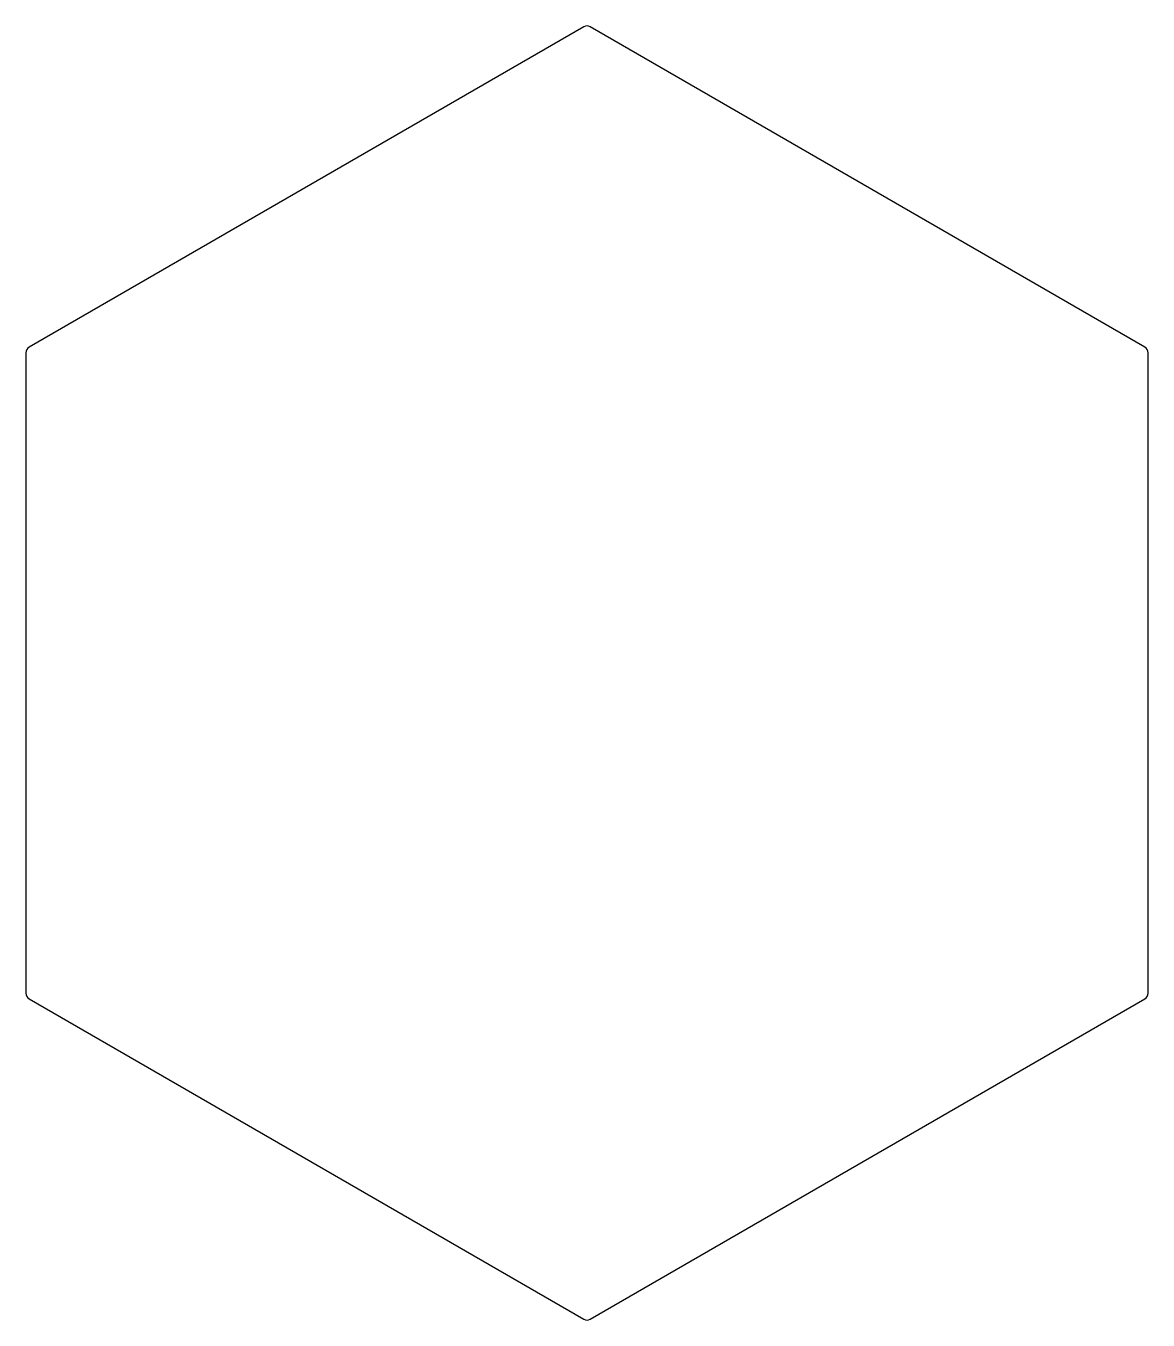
# Model space of a CAD drawing. Header units: millimetres. Extents: x -87 to 87, y -100 to 100.
import ezdxf

# ---------------------------------------------------------------- set-up
doc = ezdxf.new("R2010")
doc.units = ezdxf.units.MM
doc.layers.get('0').update_dxf_attribs({"lineweight": 25, "true_color": 0x000000})

msp = doc.modelspace()

# ---------------------------------------------------------------- linework, layer by layer
for p, q in [((-0.5, 99.71), (-86.1, 50.29)), ((86.1, 50.29), (0.5, 99.71)), ((-86.6, 49.42), (-86.6, -49.42)), ((86.6, -49.42), (86.6, 49.42)), ((-86.1, -50.29), (-0.5, -99.71)), ((0.5, -99.71), (86.1, -50.29))]:
    msp.add_line(p, q)
for centre, start, end in [((0, 98.85), 60, 120), ((-85.6, 49.42), 120, 180), ((85.6, 49.42), 360, 60), ((-85.6, -49.42), 180, 240), ((85.6, -49.42), 300, 0), ((0, -98.85), 240, 300)]:
    msp.add_arc(centre, 1, start, end)

doc.saveas('drawing.dxf')
